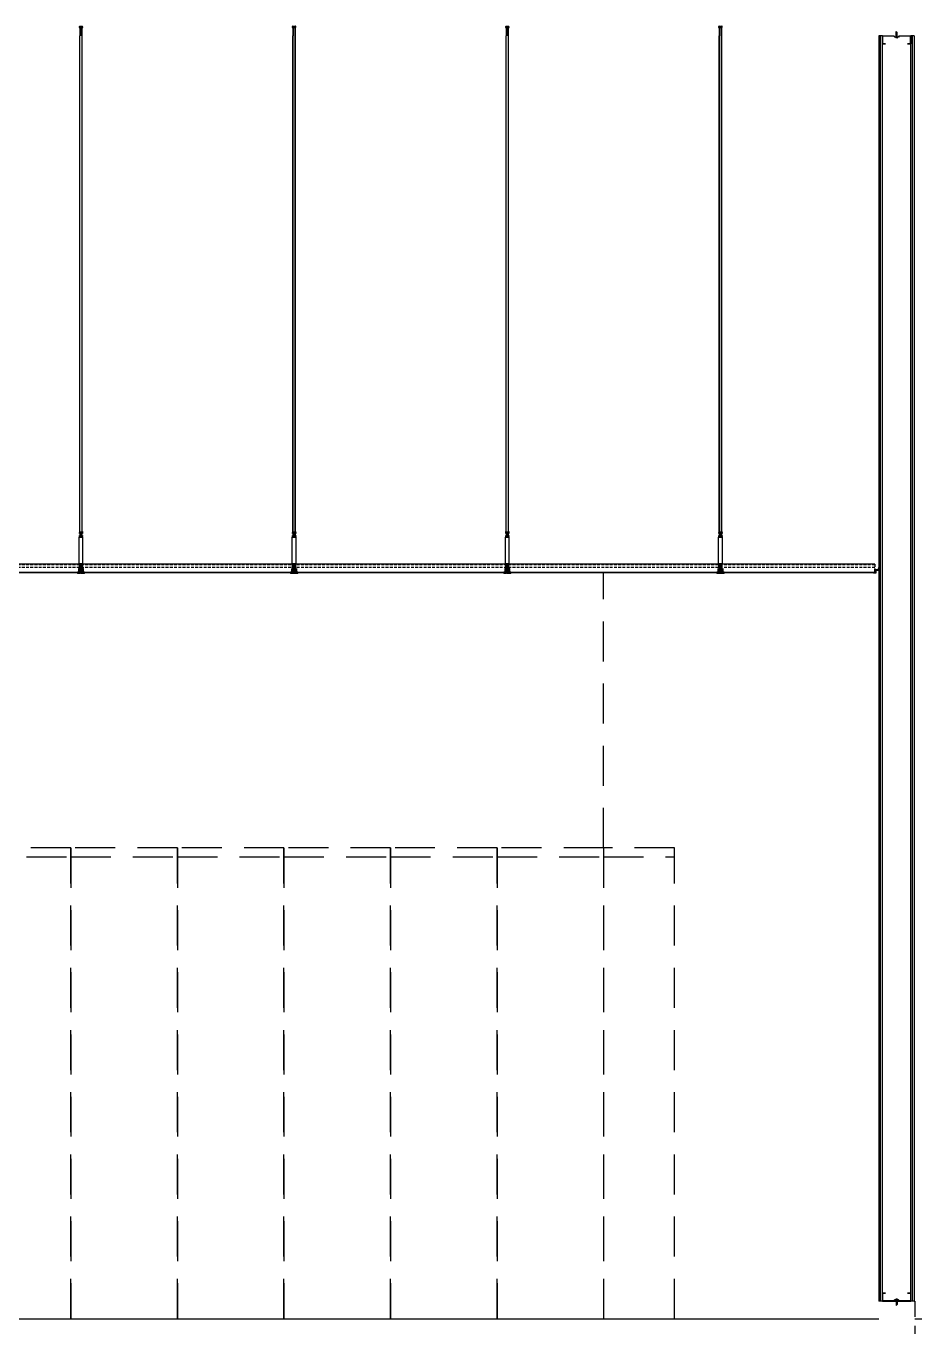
# Model space of a CAD drawing. Header units: millimetres. Extents: x 19868 to 801382, y -4805 to 85279.
# Drawn here: x 149238 to 154241, y 52594 to 59954 of the extents above; entities that cross this region are included whole.
import ezdxf

# ---------------------------------------------------------------- set-up
doc = ezdxf.new("R2010")
doc.units = ezdxf.units.MM
doc.header["$LTSCALE"] = 250
for name, pattern in [('A2', [8, 2, -2, 2, -2]), ('CENTER', [50.8, 31.75, -6.35, 6.35, -6.35]), ('CENTER2', [28.575, 19.05, -3.175, 3.175, -3.175]), ('H1', [1.5, 1, -0.5]), ('HID', [2.8, 1.8, -1]), ('HIDDEN', [9.525, 6.35, -3.175])]:
    doc.linetypes.add(name, pattern=pattern)
for name, color, linetype in [('8입면선', 8, 'Continuous'), ('A-ETC-SERVER', 5, 'H1'), ('A-FIN', 6, 'Continuous'), ('A-WALL-D', 7, 'Continuous'), ('A-WP', 1, 'HID'), ('C-1', 252, 'Continuous'), ('C-HANGER', 8, 'Continuous'), ('C-HANGER-C', 8, 'Continuous'), ('C-sec', 252, 'Continuous'), ('C-STL4', 252, 'Continuous'), ('C-STL6', 8, 'Continuous'), ('C-T-BAR MAIN-', 252, 'Continuous'), ('C-삼성엔지니어링_CEILING', 252, 'Continuous'), ('C-압출', 252, 'Continuous'), ('GAGAM-DT', 7, 'Continuous'), ('MO-S', 3, 'Continuous'), ('입면', 7, 'Continuous')]:
    doc.layers.add(name, color=color, linetype=linetype)
doc.layers.add('C-중심선', color=252, linetype='CENTER2', lineweight=20)
doc.layers.add('CK', color=221, linetype='Continuous', plot=False)

# ---------------------------------------------------------------- blocks, each defined once
blk = doc.blocks.new('A$C8f9dbc63')
at = {"layer": 'A-ETC-SERVER', "color": 8, "linetype": 'HID', "ltscale": 0.5}
for p, q in [((11398.5, 2650), (11398.5, 4200)), ((7800, 2600), (8400, 2600)), ((8400, 2600), (9000, 2600)), ((9000, 2600), (9600, 2600)), ((9600, 2600), (10200, 2600)), ((10200, 2600), (10800, 2600)), ((10800, 2600), (11400, 2600)), ((11398.5, 2600), (11798.5, 2600))]:
    blk.add_line(p, q, dxfattribs=at)
for points in [[(7800, 0), (8400, 0), (8400, 2650), (7800, 2650)], [(8400, 0), (9000, 0), (9000, 2650), (8400, 2650)], [(9000, 0), (9600, 0), (9600, 2650), (9000, 2650)], [(9600, 0), (10200, 0), (10200, 2650), (9600, 2650)], [(10200, 0), (10800, 0), (10800, 2650), (10200, 2650)], [(10800, 0), (11400, 0), (11400, 2650), (10800, 2650)]]:
    blk.add_lwpolyline(points, close=True, dxfattribs=at)
at = {"layer": 'A-ETC-SERVER', "color": 8, "linetype": 'HID', "ltscale": 0.5, "elevation": 0}
blk.add_lwpolyline([(11398.5, 0), (11798.5, 0), (11798.5, 2650), (11398.5, 2650)], close=True, dxfattribs=at)
blk = doc.blocks.new('usgh')
at = {"layer": 'C-STL4'}
blk.add_lwpolyline([(1763311, 329517), (1763311, 329599), (1763381, 329599), (1763381, 329517)], close=True, dxfattribs=at)
at = {"layer": 'C-압출', "color": 252, "linetype": 'Continuous', "lineweight": 40, "extrusion": (0, 0, -1)}
for p, q in [((1763325, 329522), (1763320, 329517)), ((1763325, 329599), (1763322, 329596)), ((1763322, 329596), (1763325, 329592)), ((1763325, 329592), (1763322, 329588)), ((1763322, 329588), (1763325, 329584)), ((1763325, 329584), (1763322, 329580)), ((1763322, 329580), (1763325, 329576)), ((1763325, 329576), (1763322, 329572)), ((1763322, 329572), (1763325, 329568)), ((1763325, 329568), (1763322, 329565)), ((1763322, 329565), (1763325, 329561)), ((1763325, 329561), (1763322, 329557)), ((1763322, 329557), (1763325, 329553)), ((1763325, 329553), (1763322, 329549)), ((1763322, 329549), (1763325, 329545)), ((1763325, 329545), (1763322, 329541)), ((1763322, 329541), (1763325, 329538)), ((1763325, 329538), (1763322, 329534)), ((1763322, 329534), (1763325, 329530)), ((1763325, 329530), (1763322, 329526)), ((1763322, 329526), (1763325, 329522)), ((1763363, 329517), (1763368, 329522)), ((1763364, 329596), (1763368, 329599)), ((1763368, 329592), (1763364, 329596)), ((1763364, 329588), (1763368, 329592)), ((1763368, 329584), (1763364, 329588)), ((1763364, 329580), (1763368, 329584)), ((1763368, 329576), (1763364, 329580)), ((1763364, 329572), (1763368, 329576)), ((1763368, 329568), (1763364, 329572)), ((1763364, 329565), (1763368, 329568)), ((1763368, 329561), (1763364, 329565)), ((1763364, 329557), (1763368, 329561)), ((1763368, 329553), (1763364, 329557)), ((1763364, 329549), (1763368, 329553)), ((1763368, 329545), (1763364, 329549)), ((1763364, 329541), (1763368, 329545)), ((1763368, 329538), (1763364, 329541)), ((1763364, 329534), (1763368, 329538)), ((1763368, 329530), (1763364, 329534)), ((1763364, 329526), (1763368, 329530)), ((1763368, 329522), (1763364, 329526))]:
    blk.add_line(p, q, dxfattribs=at)
at = {"layer": 'C-중심선'}
blk.add_line((1763346, 329623), (1763346, 329480), dxfattribs=at)
blk = doc.blocks.new('r6okghj')
at = {"layer": 'C-삼성엔지니어링_CEILING'}
for p, q in [((1770244, 316436), (1770234, 316431)), ((1770244, 316390), (1770234, 316396)), ((1770344, 316436), (1770244, 316436)), ((1770253, 316436), (1770264, 316431)), ((1770253, 316390), (1770264, 316396)), ((1770274, 316436), (1770264, 316431)), ((1770264, 316396), (1770264, 316431)), ((1770274, 316390), (1770264, 316396)), ((1770314, 316436), (1770324, 316431)), ((1770314, 316390), (1770324, 316396)), ((1770334, 316436), (1770324, 316431)), ((1770324, 316396), (1770324, 316431)), ((1770334, 316390), (1770324, 316396)), ((1770344, 316436), (1770354, 316431)), ((1770344, 316390), (1770354, 316396))]:
    blk.add_line(p, q, dxfattribs=at)
for points in [[(1770234, 316431), (1770234, 316396)], [(1770244, 316390), (1770344, 316390)], [(1770354, 316396), (1770354, 316431)]]:
    blk.add_lwpolyline(points, dxfattribs=at)
blk = doc.blocks.new('격자틀-1')
at = {"layer": 'C-HANGER'}
for p, q in [((-16.4, 230.4), (6.3, 230.4)), ((-16.4, 230.4), (-16.4, 228.9)), ((-16.4, 228.9), (6.3, 228.9)), ((6.3, 230.4), (6.3, 228.9))]:
    blk.add_line(p, q, dxfattribs=at)
at = {"layer": 'C-HANGER-C'}
for p, q in [((-16.1, 52.1), (-16.1, 202)), ((6, 202), (-16.1, 202)), ((6, 52.1), (6, 202)), ((6, 52.1), (-16.1, 52.1))]:
    blk.add_line(p, q, dxfattribs=at)
at = {"layer": 'C-STL6', "linetype": 'CENTER2', "ltscale": 20}
blk.add_line((-5, 52.7), (-5, -5), dxfattribs=at)
at = {"layer": 'C-T-BAR MAIN-'}
blk.add_lwpolyline([(-14.3, 41.1), (-14.3, 52.1), (4.2, 52.1), (4.2, 41.1), (2.2, 41.1), (2.2, 50.1), (-12.3, 50.1), (-12.3, 41.1), (-14.3, 41.1)], dxfattribs=at)
at = {"layer": 'C-삼성엔지니어링_CEILING'}
for p, q in [((-10.7, 220.3), (-2.2, 222)), ((-10.7, 220.3), (-9.9, 221.6)), ((-10.3, 222), (-9.9, 221.6)), ((-9.9, 221.6), (-7.6, 222)), ((-9.9, 221.6), (-7.6, 222)), ((-9.9, 219.4), (-0.2, 221.3)), ((-9.9, 219.4), (-0.2, 221.3)), ((-0.2, 221.3), (0.4, 222)), ((-0.2, 221.3), (1, 220.5)), ((-14, 202), (-14, 203.8)), ((-12.4, 210.8), (-13.9, 209.9)), ((-12.4, 203.8), (-13.9, 204.7)), ((2.3, 210.8), (-12.4, 210.8)), ((2.3, 203.8), (-12.4, 203.8)), ((-11.1, 210.8), (-9.5, 209.9)), ((-11.1, 203.8), (-9.5, 204.7)), ((-10.7, 218.1), (1, 220.5)), ((-10.7, 220.3), (-9.9, 219.4)), ((-10.7, 218.1), (-9.9, 219.4)), ((-10.7, 215.9), (1, 218.3)), ((-10.7, 218.1), (-9.9, 217.2)), ((-10.7, 215.9), (-9.9, 217.2)), ((-10.7, 213.7), (1, 216.1)), ((-10.7, 215.9), (-9.9, 215)), ((-10.7, 213.7), (-9.9, 215)), ((-10.7, 213.7), (-9.9, 212.8)), ((-10.4, 213.4), (-10.4, 210.8)), ((-9.9, 217.2), (-0.2, 219.1)), ((-9.9, 217.2), (-0.2, 219.1)), ((-9.9, 215), (-0.2, 216.9)), ((-9.9, 215), (-0.2, 216.9)), ((-9.9, 212.8), (-0.2, 214.7)), ((-9.9, 212.8), (-0.2, 214.7)), ((-8, 210.8), (-9.5, 209.9)), ((-9.5, 204.7), (-9.5, 209.9)), ((-8, 203.8), (-9.5, 204.7)), ((-2.1, 210.8), (-0.6, 209.9)), ((-2.1, 203.8), (-0.6, 204.7)), ((1, 210.8), (-0.6, 209.9)), ((-0.6, 204.7), (-0.6, 209.9)), ((1, 203.8), (-0.6, 204.7)), ((-0.2, 219.1), (1, 220.5)), ((-0.2, 219.1), (1, 218.3)), ((-0.2, 216.9), (1, 218.3)), ((-0.2, 216.9), (1, 216.1)), ((-0.2, 214.7), (1, 216.1)), ((0.3, 215.3), (0.3, 210.8)), ((0.3, 215.3), (0.3, 210.8)), ((2.3, 210.8), (3.8, 209.9)), ((2.3, 203.8), (3.8, 204.7)), ((3.9, 202), (3.9, 203.8))]:
    blk.add_line(p, q, dxfattribs=at)
for points in [[(3.9, 203.8), (-14, 203.8)], [(-13.9, 209.9), (-13.9, 204.7)], [(-12.4, 203.8), (2.3, 203.8)], [(3.8, 204.7), (3.8, 209.9)]]:
    blk.add_lwpolyline(points, dxfattribs=at)
at = {"layer": 'C-압출', "linetype": 'Continuous', "lineweight": 40, "extrusion": (0, 0, -1)}
for p, q in [((-25.1, 0.3), (-25.1, 2.2)), ((-24.8, 2.5), (-12.6, 2.5)), ((-10.1, 0), (-24.8, 0)), ((-12.3, 2.8), (-12.3, 28.3)), ((-10.1, 50), (-8.3, 50)), ((-9.8, 19.7), (-9.8, 18.9)), ((-9.8, 18.9), (-9.2, 18.3)), ((-9.2, 18.3), (-9.8, 17.6)), ((-9.8, 17.6), (-9.2, 17)), ((-9.2, 17), (-9.8, 16.4)), ((-9.8, 16.4), (-9.2, 15.8)), ((-9.2, 15.8), (-9.8, 15.1)), ((-9.8, 15.1), (-9.2, 14.5)), ((-9.2, 14.5), (-9.8, 13.9)), ((-9.8, 13.9), (-9.2, 13.2)), ((-9.2, 13.2), (-9.8, 12.6)), ((-9.8, 12.6), (-9.2, 12)), ((-9.2, 12), (-9.8, 11.4)), ((-9.8, 11.4), (-9.2, 10.8)), ((-9.2, 10.8), (-9.8, 10.1)), ((-9.8, 10.1), (-9.2, 9.5)), ((-9.2, 9.5), (-9.8, 8.9)), ((-9.8, 8.9), (-9.2, 8.2)), ((-9.2, 8.2), (-9.8, 7.6)), ((-9.8, 7.6), (-9.2, 7)), ((-9.2, 7), (-9.8, 6.4)), ((-9.8, 6.4), (-9.2, 5.8)), ((-9.2, 5.8), (-9.8, 5.1)), ((-9.8, 5.1), (-9.2, 4.5)), ((-9.2, 4.5), (-9.8, 3.9)), ((-9.8, 3.9), (-9.2, 3.2)), ((-9.2, 3.2), (-9.8, 2.6)), ((-9.8, 2.6), (-9.2, 2)), ((-9.2, 2), (-9.8, 1.4)), ((-9.8, 1.4), (-9.8, 0.6)), ((-9.8, 0.6), (-9.8, 0.3)), ((-0.6, 20), (-9.5, 20)), ((-8.1, 49.7), (-8.1, 49.5)), ((-2, 49), (-2, 49.7)), ((-1.7, 50), (0.1, 50)), ((-0.9, 17.6), (-0.3, 18.3)), ((-0.3, 17), (-0.9, 17.6)), ((-0.9, 16.4), (-0.3, 17)), ((-0.3, 15.8), (-0.9, 16.4)), ((-0.9, 15.1), (-0.3, 15.8)), ((-0.3, 14.5), (-0.9, 15.1)), ((-0.9, 13.9), (-0.3, 14.5)), ((-0.3, 13.2), (-0.9, 13.9)), ((-0.9, 12.6), (-0.3, 13.2)), ((-0.3, 12), (-0.9, 12.6)), ((-0.9, 11.4), (-0.3, 12)), ((-0.3, 10.8), (-0.9, 11.4)), ((-0.9, 10.1), (-0.3, 10.8)), ((-0.3, 9.5), (-0.9, 10.1)), ((-0.9, 8.9), (-0.3, 9.5)), ((-0.3, 8.2), (-0.9, 8.9)), ((-0.9, 7.6), (-0.3, 8.2)), ((-0.3, 7), (-0.9, 7.6)), ((-0.9, 6.4), (-0.3, 7)), ((-0.3, 5.8), (-0.9, 6.4)), ((-0.9, 5.1), (-0.3, 5.8)), ((-0.3, 4.5), (-0.9, 5.1)), ((-0.9, 3.9), (-0.3, 4.5)), ((-0.3, 3.2), (-0.9, 3.9)), ((-0.9, 2.6), (-0.3, 3.2)), ((-0.3, 2), (-0.9, 2.6)), ((-0.9, 1.4), (-0.3, 2)), ((-0.3, 0.8), (-0.9, 1.4)), ((-0.3, 18.3), (-0.3, 19.7)), ((-0.3, 0.3), (-0.3, 0.8)), ((14.7, 0), (0, 0)), ((2.2, 28.3), (2.2, 2.8)), ((2.5, 2.5), (14.7, 2.5)), ((14.9, 2.2), (14.9, 0.3))]:
    blk.add_line(p, q, dxfattribs=at)
at = {"layer": 'C-압출', "linetype": 'Continuous', "lineweight": 40}
for p, q in [((-12.3, 28.3), (-12.3, 49.7)), ((-12, 50), (-8.3, 50)), ((-9.3, 31.3), (-9.3, 44.7)), ((-9, 45), (-8.3, 45)), ((-9, 31), (-1.1, 31)), ((-8.1, 49.7), (-8.1, 45.3)), ((-2, 49.7), (-2, 45.3)), ((-1.7, 50), (1.9, 50)), ((-1.7, 45), (-1.1, 45)), ((-0.8, 31.3), (-0.8, 44.7)), ((2.2, 28.3), (2.2, 49.7))]:
    blk.add_line(p, q, dxfattribs=at)
at = {"layer": 'C-압출', "linetype": 'Continuous', "lineweight": 40, "extrusion": (0, 0, -1)}
for centre, start, end in [((24.8, 0.3), 270, 0), ((12.6, 2.8), 180, 270), ((10.1, 0.3), 180, 270), ((9.5, 19.7), 0, 90), ((8.3, 49.7), 90, 180), ((1.7, 49.7), 0, 90), ((0.6, 19.7), 90, 180), ((0, 0.3), 270, 0), ((-2.5, 2.8), 270, 0), ((-14.7, 2.2), 90, 180), ((-14.7, 0.3), 180, 270)]:
    blk.add_arc(centre, 0.3, start, end, dxfattribs=at)
at = {"layer": 'C-압출', "linetype": 'Continuous', "lineweight": 40}
for centre, start, end in [((-12, 49.7), 90, 180), ((-9, 44.7), 90, 180), ((-9, 31.3), 180, 270), ((-8.3, 49.7), 0, 90), ((-8.3, 45.3), 270, 0), ((-1.7, 45.3), 180, 270), ((-1.1, 44.7), 0, 90), ((-1.1, 31.3), 270, 0), ((1.9, 49.7), 0, 90)]:
    blk.add_arc(centre, 0.3, start, end, dxfattribs=at)
at = {"layer": 'C-압출'}
blk.add_arc((-1.7, 49.7), 0.3, 90, 180, dxfattribs=at)
at = {"layer": 'C-중심선', "linetype": 'CENTER', "lineweight": 5}
blk.add_line((-14.5, 25.5), (4.4, 25.5), dxfattribs=at)
at = {"layer": 'C-HANGER-C'}
for name, p, xscale, yscale, zscale in [('r6okghj', (-263370.1, -46847), 0.1487691112046762, 0.1487691112046762, 0.1487691112046762), ('usgh', (-176673.6, -32977.4), 0.1001893939418906, 0.1001893939418906, 0.1001893939418906)]:
    blk.add_blockref(name, p, dxfattribs=dict(at, xscale=xscale, yscale=yscale, zscale=zscale))
blk = doc.blocks.new('*U112')
at = {"layer": '8입면선', "color": 8}
for p, q in [((3316397.6, 472011.4), (3316397.6, 479131.4)), ((3316577.6, 472011.4), (3316577.6, 479131.4))]:
    blk.add_line(p, q, dxfattribs=at)
at = {"layer": 'A-WALL-D'}
for p, q in [((3316387.6, 479131.4), (3316387.6, 472011.4)), ((3316407.6, 479131.4), (3316387.6, 479131.4)), ((3316407.6, 472021.4), (3316407.6, 479131.4)), ((3316567.6, 472021.4), (3316567.6, 479131.4)), ((3316587.6, 479131.4), (3316567.6, 479131.4)), ((3316587.6, 479131.4), (3316587.6, 472011.4)), ((3316407.6, 472011.4), (3316387.6, 472011.4)), ((3316587.6, 472011.4), (3316567.6, 472011.4))]:
    blk.add_line(p, q, dxfattribs=at)
at = {"layer": 'CK', "linetype": 'Continuous'}
blk.add_line((3316472.9, 472011.4), (3316502.3, 472011.4), dxfattribs=at)
at = {"layer": 'GAGAM-DT', "color": 8}
for p, q in [((3316492.7, 479125.6), (3316482.8, 479125.6)), ((3316482.8, 479125.6), (3316482.8, 479122.1)), ((3316491.2, 479120.6), (3316484.3, 479120.6)), ((3316485.3, 479125.6), (3316485.3, 479157)), ((3316490.3, 479151.5), (3316485.3, 479157)), ((3316485.3, 479125.6), (3316485.3, 479120.6)), ((3316490.3, 479125.6), (3316490.3, 479151.5)), ((3316490.3, 479125.6), (3316490.3, 479120.6)), ((3316492.7, 479125.6), (3316492.7, 479122.1)), ((3316482.8, 472017.2), (3316482.8, 472020.7)), ((3316492.7, 472017.2), (3316482.8, 472017.2)), ((3316491.2, 472022.2), (3316484.3, 472022.2)), ((3316485.3, 472017.2), (3316485.3, 472022.2)), ((3316485.3, 472017.2), (3316485.3, 471985.8)), ((3316490.3, 471991.3), (3316485.3, 471985.8)), ((3316490.3, 472017.2), (3316490.3, 472022.2)), ((3316490.3, 472017.2), (3316490.3, 471991.3)), ((3316492.7, 472017.2), (3316492.7, 472020.7))]:
    blk.add_line(p, q, dxfattribs=at)
for centre, start, end in [((3316484.3, 479122.1), 180, 270), ((3316491.2, 479122.1), 270, 0), ((3316484.3, 472020.7), 90, 180), ((3316491.2, 472020.7), 0, 90)]:
    blk.add_arc(centre, 1.51, start, end, dxfattribs=at)
at = {"layer": '입면', "color": 6}
for p, q in [((3316407.6, 479086.4), (3316407.6, 479131.4)), ((3316407.6, 479131.4), (3316472.9, 479131.4)), ((3316472.4, 479130.2), (3316408.8, 479130.2)), ((3316408.8, 479130.2), (3316408.8, 479087.6)), ((3316477.4, 479124.4), (3316472.4, 479130.2)), ((3316472.9, 479131.4), (3316477.9, 479125.6)), ((3316497.8, 479124.4), (3316477.4, 479124.4)), ((3316477.9, 479125.6), (3316497.3, 479125.6)), ((3316497.3, 479125.6), (3316502.3, 479131.4)), ((3316502.8, 479130.2), (3316497.8, 479124.4)), ((3316502.3, 479131.4), (3316567.6, 479131.4)), ((3316566.4, 479130.2), (3316502.8, 479130.2)), ((3316566.4, 479087.6), (3316566.4, 479130.2)), ((3316567.6, 479131.4), (3316567.6, 479086.4)), ((3316425.4, 479086.4), (3316407.6, 479086.4)), ((3316408.8, 479087.6), (3316425.4, 479087.6)), ((3316425.4, 479087.6), (3316425.4, 479086.4)), ((3316549.8, 479086.4), (3316549.8, 479087.6)), ((3316549.8, 479087.6), (3316566.4, 479087.6)), ((3316567.6, 479086.4), (3316549.8, 479086.4)), ((3316425.4, 472056.4), (3316407.6, 472056.4)), ((3316407.6, 472056.4), (3316407.6, 472011.4)), ((3316408.8, 472012.6), (3316408.8, 472055.2)), ((3316408.8, 472055.2), (3316425.4, 472055.2)), ((3316425.4, 472055.2), (3316425.4, 472056.4)), ((3316567.6, 472056.4), (3316549.8, 472056.4)), ((3316549.8, 472056.4), (3316549.8, 472055.2)), ((3316549.8, 472055.2), (3316566.4, 472055.2)), ((3316566.4, 472055.2), (3316566.4, 472012.6)), ((3316567.6, 472011.4), (3316567.6, 472056.4)), ((3316407.6, 472011.4), (3316472.9, 472011.4)), ((3316472.4, 472012.6), (3316408.8, 472012.6)), ((3316477.4, 472018.5), (3316472.4, 472012.6)), ((3316472.9, 472011.4), (3316477.9, 472017.3)), ((3316497.8, 472018.5), (3316477.4, 472018.5)), ((3316477.9, 472017.3), (3316497.3, 472017.3)), ((3316497.3, 472017.3), (3316502.3, 472011.4)), ((3316502.8, 472012.6), (3316497.8, 472018.5)), ((3316502.3, 472011.4), (3316567.6, 472011.4)), ((3316566.4, 472012.6), (3316502.8, 472012.6))]:
    blk.add_line(p, q, dxfattribs=at)

msp = doc.modelspace()

# ---------------------------------------------------------------- linework, layer by layer
at = {"layer": 'A-FIN'}
for p, q in [((123238.2, 52678.9), (154038.2, 52678.9)), ((154241.2, 52678.9), (159285.2, 52678.9))]:
    msp.add_line(p, q, dxfattribs=at)
at = {"layer": 'A-WP', "linetype": 'HID', "ltscale": 0.2}
msp.add_lwpolyline([(154238.2, 52778.9), (154241.2, 52778.9), (154241.2, 52594.1)], dxfattribs=at)
at = {"layer": 'C-1', "linetype": 'A2'}
for p, q in [((149538.5, 59946.1), (149537.4, 59948.9)), ((149537.9, 59950), (149543.6, 59951.2)), ((149542.3, 59941.7), (149538, 59951.5)), ((149538.5, 59946.1), (149539.4, 59946.4)), ((149539.2, 59944.4), (149540, 59944.7)), ((149540.2, 59941.7), (149539.2, 59944.4)), ((149540, 59944.7), (149539.4, 59946.4)), ((149539.5, 59953.8), (149554.7, 59953.8)), ((149540.2, 59941.7), (149540.2, 59898.9)), ((149542.3, 59941.7), (149542.3, 59898.9)), ((149547.1, 59942.5), (149544.5, 59950.7)), ((149547.1, 59942.5), (149549.7, 59950.7)), ((149550.7, 59951.2), (149556.3, 59950)), ((149552, 59941.7), (149556.2, 59951.5)), ((149552, 59898.9), (149552, 59941.7)), ((149554, 59941.7), (149555.1, 59944.4)), ((149554, 59898.9), (149554, 59941.7)), ((149554.2, 59944.7), (149554.8, 59946.4)), ((149555.1, 59944.4), (149554.2, 59944.7)), ((149555.7, 59946.1), (149554.8, 59946.4)), ((149555.7, 59946.1), (149556.9, 59948.9)), ((150738.5, 59946.1), (150737.4, 59948.9)), ((150737.9, 59950), (150743.6, 59951.2)), ((150742.3, 59941.7), (150738, 59951.5)), ((150738.5, 59946.1), (150739.4, 59946.4)), ((150739.2, 59944.4), (150740, 59944.7)), ((150740.2, 59941.7), (150739.2, 59944.4)), ((150740, 59944.7), (150739.4, 59946.4)), ((150739.5, 59953.8), (150754.7, 59953.8)), ((150740.2, 59941.7), (150740.2, 59898.9)), ((150742.3, 59941.7), (150742.3, 59898.9)), ((150747.1, 59942.5), (150744.5, 59950.7)), ((150747.1, 59942.5), (150749.7, 59950.7)), ((150750.7, 59951.2), (150756.3, 59950)), ((150752, 59941.7), (150756.2, 59951.5)), ((150752, 59898.9), (150752, 59941.7)), ((150754, 59941.7), (150755.1, 59944.4)), ((150754, 59898.9), (150754, 59941.7)), ((150754.2, 59944.7), (150754.8, 59946.4)), ((150755.1, 59944.4), (150754.2, 59944.7)), ((150755.7, 59946.1), (150754.8, 59946.4)), ((150755.7, 59946.1), (150756.9, 59948.9)), ((151938.5, 59946.1), (151937.4, 59948.9)), ((151937.9, 59950), (151943.6, 59951.2)), ((151942.3, 59941.7), (151938, 59951.5)), ((151938.5, 59946.1), (151939.4, 59946.4)), ((151939.2, 59944.4), (151940, 59944.7)), ((151940.2, 59941.7), (151939.2, 59944.4)), ((151940, 59944.7), (151939.4, 59946.4)), ((151939.5, 59953.8), (151954.7, 59953.8)), ((151940.2, 59941.7), (151940.2, 59898.9)), ((151942.3, 59941.7), (151942.3, 59898.9)), ((151947.1, 59942.5), (151944.5, 59950.7)), ((151947.1, 59942.5), (151949.7, 59950.7)), ((151950.7, 59951.2), (151956.3, 59950)), ((151952, 59941.7), (151956.2, 59951.5)), ((151952, 59898.9), (151952, 59941.7)), ((151954, 59941.7), (151955.1, 59944.4)), ((151954, 59898.9), (151954, 59941.7)), ((151954.2, 59944.7), (151954.8, 59946.4)), ((151955.1, 59944.4), (151954.2, 59944.7)), ((151955.7, 59946.1), (151954.8, 59946.4)), ((151955.7, 59946.1), (151956.9, 59948.9)), ((153138.5, 59946.1), (153137.4, 59948.9)), ((153137.9, 59950), (153143.6, 59951.2)), ((153142.3, 59941.7), (153138, 59951.5)), ((153138.5, 59946.1), (153139.4, 59946.4)), ((153139.2, 59944.4), (153140, 59944.7)), ((153140.2, 59941.7), (153139.2, 59944.4)), ((153140, 59944.7), (153139.4, 59946.4)), ((153139.5, 59953.8), (153154.7, 59953.8)), ((153140.2, 59941.7), (153140.2, 59898.9)), ((153142.3, 59941.7), (153142.3, 59898.9)), ((153147.1, 59942.5), (153144.5, 59950.7)), ((153147.1, 59942.5), (153149.7, 59950.7)), ((153150.7, 59951.2), (153156.3, 59950)), ((153152, 59941.7), (153156.2, 59951.5)), ((153152, 59898.9), (153152, 59941.7)), ((153154, 59941.7), (153155.1, 59944.4)), ((153154, 59898.9), (153154, 59941.7)), ((153154.2, 59944.7), (153154.8, 59946.4)), ((153155.1, 59944.4), (153154.2, 59944.7)), ((153155.7, 59946.1), (153154.8, 59946.4)), ((153155.7, 59946.1), (153156.9, 59948.9))]:
    msp.add_line(p, q, dxfattribs=at)
for centre, radius, start, end in [((149538.1, 59949.2), 0.808, 102.52881, 201.80141), ((149539.5, 59952.2), 1.62, 90, 203.42869), ((149543.7, 59950.4), 0.808, 17.65012, 102.52881), ((149550.5, 59950.4), 0.808, 77.47119, 162.34988), ((149554.7, 59952.2), 1.62, 336.57131, 90), ((149556.1, 59949.2), 0.808, 338.19859, 77.47119), ((150738.1, 59949.2), 0.808, 102.52881, 201.80141), ((150739.5, 59952.2), 1.62, 90, 203.42869), ((150743.7, 59950.4), 0.808, 17.65012, 102.52881), ((150750.5, 59950.4), 0.808, 77.47119, 162.34988), ((150754.7, 59952.2), 1.62, 336.57131, 90), ((150756.1, 59949.2), 0.808, 338.19859, 77.47119), ((151938.1, 59949.2), 0.808, 102.52881, 201.80141), ((151939.5, 59952.2), 1.62, 90, 203.42869), ((151943.7, 59950.4), 0.808, 17.65012, 102.52881), ((151950.5, 59950.4), 0.808, 77.47119, 162.34988), ((151954.7, 59952.2), 1.62, 336.57131, 90), ((151956.1, 59949.2), 0.808, 338.19859, 77.47119), ((153138.1, 59949.2), 0.808, 102.52881, 201.80141), ((153139.5, 59952.2), 1.62, 90, 203.42869), ((153143.7, 59950.4), 0.808, 17.65012, 102.52881), ((153150.5, 59950.4), 0.808, 77.47119, 162.34988), ((153154.7, 59952.2), 1.62, 336.57131, 90), ((153156.1, 59949.2), 0.808, 338.19859, 77.47119)]:
    msp.add_arc(centre, radius, start, end, dxfattribs=at)
at = {"layer": 'C-HANGER'}
for p, q in [((149540, 57106.9), (149540, 59898.9)), ((149540.9, 57106.9), (149540.9, 59898.9)), ((149553.4, 57106.9), (149553.4, 59898.9)), ((149554.3, 57106.9), (149554.3, 59898.9)), ((150740, 57106.9), (150740, 59898.9)), ((150740.9, 57106.9), (150740.9, 59898.9)), ((150753.4, 57106.9), (150753.4, 59898.9)), ((150754.3, 57106.9), (150754.3, 59898.9)), ((151940, 57106.9), (151940, 59898.9)), ((151940.9, 57106.9), (151940.9, 59898.9)), ((151953.4, 57106.9), (151953.4, 59898.9)), ((151954.3, 57106.9), (151954.3, 59898.9)), ((153140, 57106.9), (153140, 59898.9)), ((153140.9, 57106.9), (153140.9, 59898.9)), ((153153.4, 57106.9), (153153.4, 59898.9)), ((153154.3, 57106.9), (153154.3, 59898.9))]:
    msp.add_line(p, q, dxfattribs=at)
at = {"layer": 'C-sec'}
for points in [[(149533.2, 56879.7), (148361.1, 56879.7, -0.361786), (148360.8, 56880), (148360.8, 56901.7), (148360.1, 56901.7), (148360.1, 56879.2, 0.414214), (148360.4, 56878.9), (149533.8, 56878.9, 0.414214), (149534.1, 56879.2), (149534.1, 56901.7), (149533.4, 56901.7), (149533.4, 56880, -0.414214), (149533.1, 56879.7)], [(150733.2, 56879.7), (149561.1, 56879.7, -0.361786), (149560.8, 56880), (149560.8, 56901.7), (149560.1, 56901.7), (149560.1, 56879.2, 0.414214), (149560.4, 56878.9), (150733.8, 56878.9, 0.414214), (150734.1, 56879.2), (150734.1, 56901.7), (150733.4, 56901.7), (150733.4, 56880, -0.414214), (150733.1, 56879.7)], [(151933.2, 56879.7), (150761.1, 56879.7, -0.361786), (150760.8, 56880), (150760.8, 56901.7), (150760.1, 56901.7), (150760.1, 56879.2, 0.414214), (150760.4, 56878.9), (151933.8, 56878.9, 0.414214), (151934.1, 56879.2), (151934.1, 56901.7), (151933.4, 56901.7), (151933.4, 56880, -0.414214), (151933.1, 56879.7)], [(153133.2, 56879.7), (151961.1, 56879.7, -0.361786), (151960.8, 56880), (151960.8, 56901.7), (151960.1, 56901.7), (151960.1, 56879.2, 0.414214), (151960.4, 56878.9), (153133.8, 56878.9, 0.414214), (153134.1, 56879.2), (153134.1, 56901.7), (153133.4, 56901.7), (153133.4, 56880, -0.414214), (153133.1, 56879.7)], [(154015.3, 56879.7), (153161.1, 56879.7, -0.361786), (153160.8, 56880), (153160.8, 56901.7), (153160.1, 56901.7), (153160.1, 56879.2, 0.414214), (153160.4, 56878.9), (154015.9, 56878.9, 0.414214), (154016.2, 56879.2), (154016.2, 56901.7), (154015.5, 56901.7), (154015.5, 56880, -0.414214), (154015.2, 56879.7)]]:
    msp.add_lwpolyline(points, format="xyb", dxfattribs=at)
at = {"layer": 'C-STL6'}
msp.add_line((154016.2, 56926.4), (138760.1, 56926.4), dxfattribs=at)
at = {"layer": 'C-STL6', "linetype": 'HIDDEN', "ltscale": 0.01}
for p, q in [((154016.2, 56921.5), (138760.1, 56921.5)), ((154016.2, 56907.5), (138760.1, 56907.5)), ((154016.2, 56926.4), (154016.2, 56907.5))]:
    msp.add_line(p, q, dxfattribs=at)
at = {"layer": 'MO-S'}
msp.add_line((154033.4, 56900.1), (154041.5, 56900.1), dxfattribs=at)
msp.add_lwpolyline([(154038.2, 56907.7), (154037, 56907.7), (154037, 56893.9), (154022, 56893.9), (154022, 56878.9), (154008.2, 56878.9), (154008.2, 56877.7), (154023.2, 56877.7), (154023.2, 56892.7), (154038.2, 56892.7)], close=True, dxfattribs=at)

# ---------------------------------------------------------------- block references
at = {"layer": 'A-ETC-SERVER'}
msp.add_blockref('A$C8f9dbc63', (141089.7, 52678.9), dxfattribs=at)
at = {"layer": 'A-WALL-D'}
msp.add_blockref('*U112', (-3162349.4, -419232.5), dxfattribs=at)
at = {"layer": 'C-sec', "xscale": -1}
for p in [(149542.1, 56876.4), (150742.1, 56876.4), (151942.1, 56876.4), (153142.1, 56876.4)]:
    msp.add_blockref('격자틀-1', p, dxfattribs=at)

doc.saveas('drawing.dxf')
